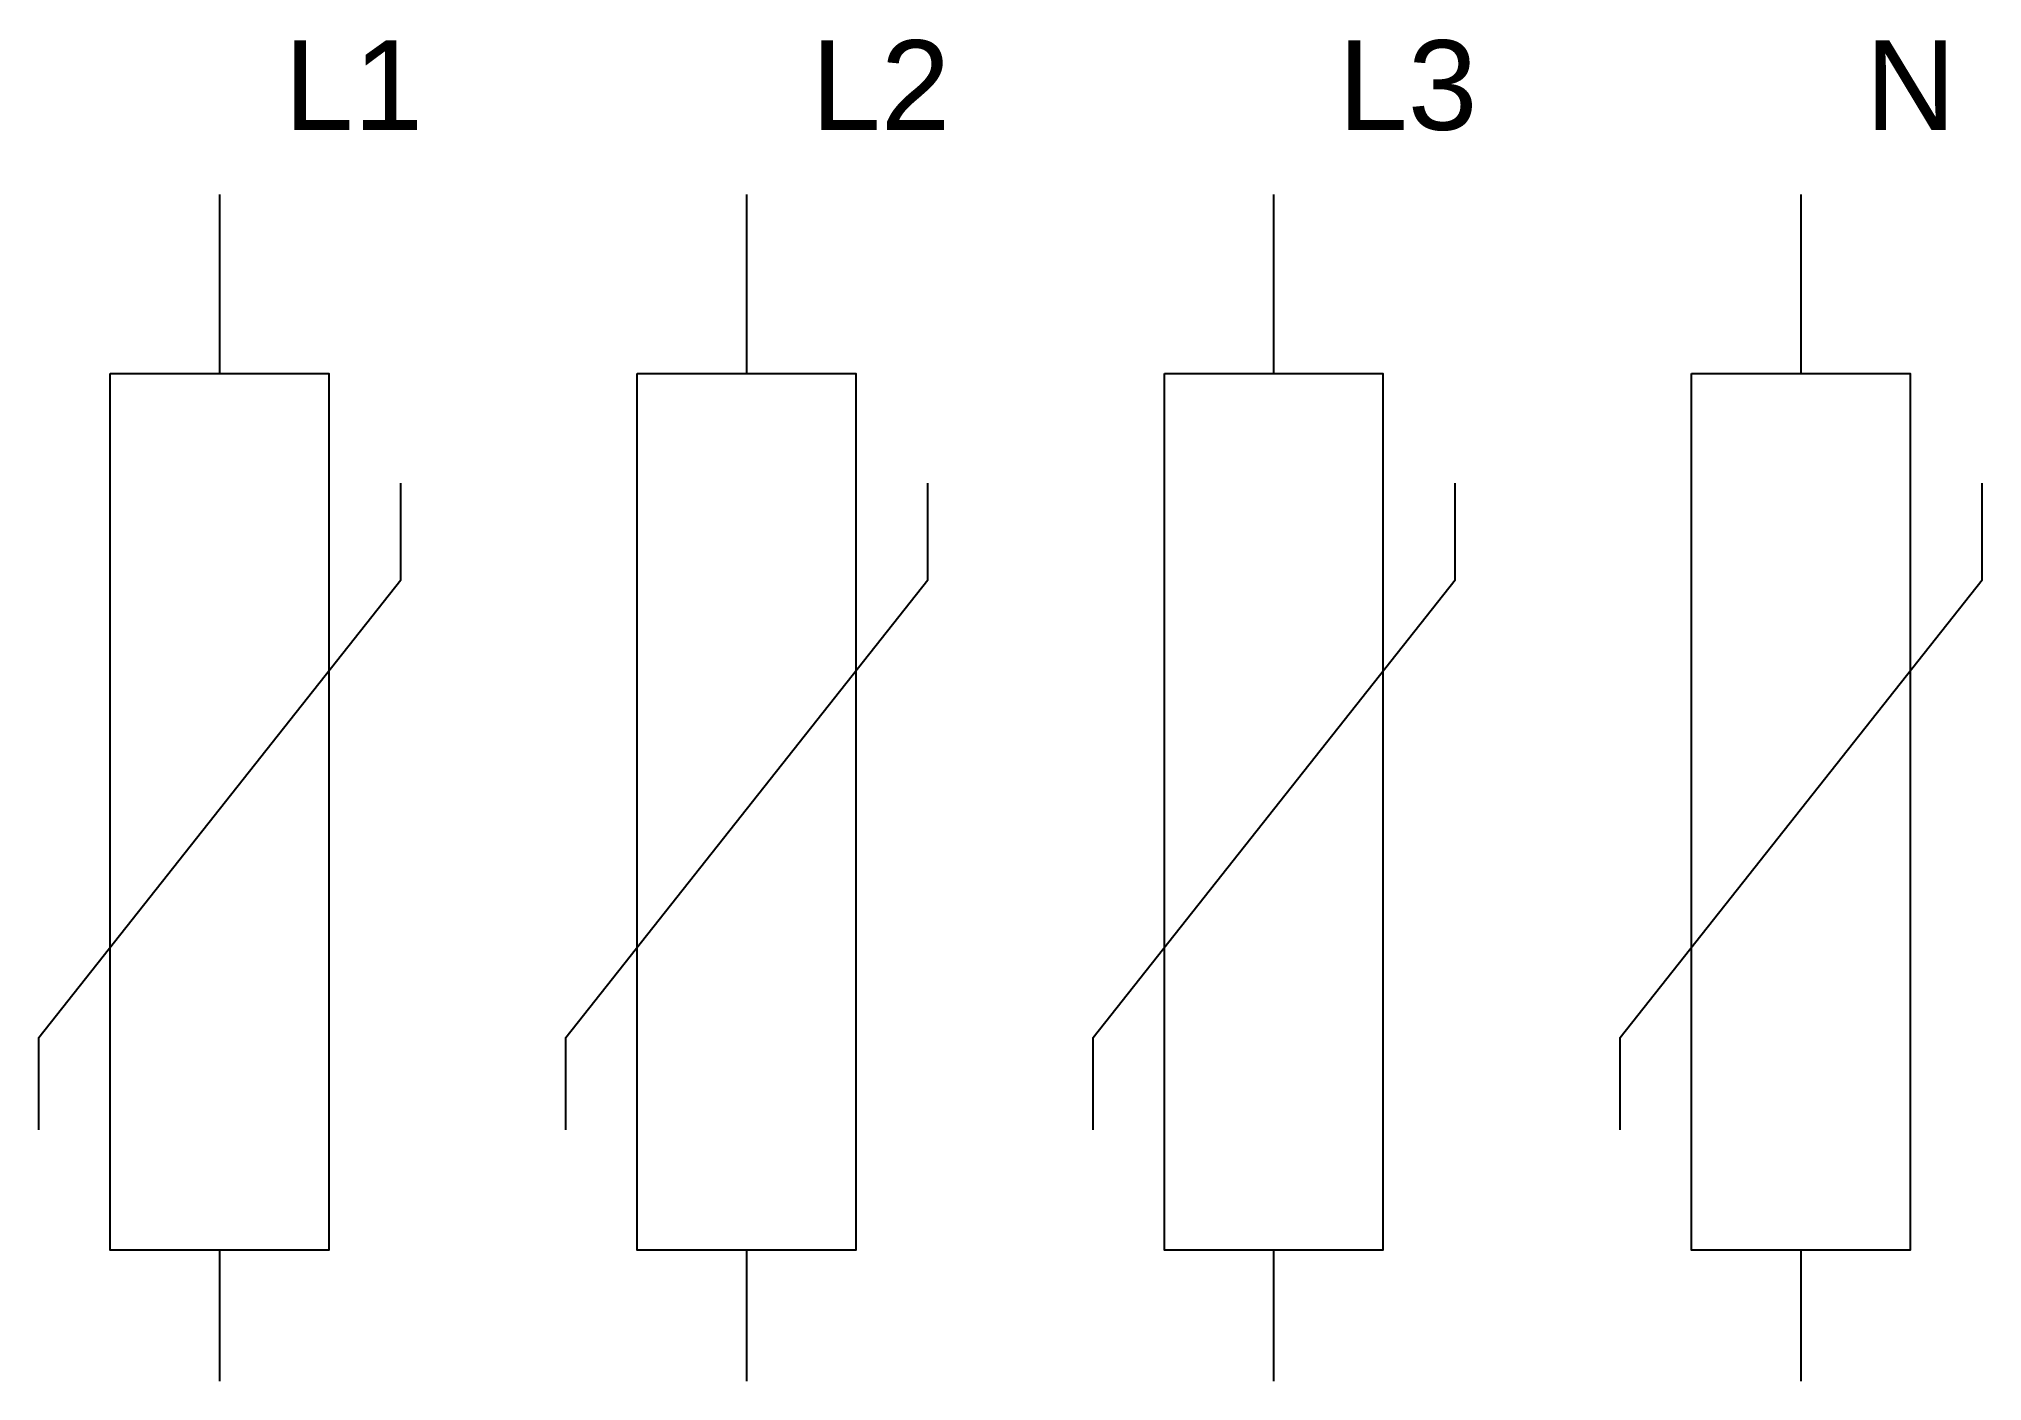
# Model space of a CAD drawing. Header units: millimetres. Extents: x -3.4 to 33.4, y -22.5 to 3.
import ezdxf
from ezdxf.enums import TextEntityAlignment as Align

# ---------------------------------------------------------------- set-up
doc = ezdxf.new("R2010")
doc.units = ezdxf.units.MM
doc.layers.get('0').update_dxf_attribs({"linetype": 'CONTINUOUS'})
doc.styles.add('ARIAL', font='arial.ttf')

# ---------------------------------------------------------------- blocks, each defined once
blk = doc.blocks.new('291_E_LV_MLD_IEC60617_spd_varistor_4p')
at = {"true_color": 0x0000ff}
for p, q in [((0, 0), (0, -3.397)), ((10, 0), (10, -3.397)), ((20, 0), (20, -3.397)), ((30, 0), (30, -3.397)), ((0, -20.015), (0, -22.5)), ((10, -20.015), (10, -22.5)), ((20, -20.015), (20, -22.5)), ((30, -20.015), (30, -22.5))]:
    blk.add_line(p, q, dxfattribs=at)
for points in [[(-2.074, -3.397), (2.073, -3.397), (2.073, -20.015), (-2.074, -20.015)], [(7.926, -3.397), (12.073, -3.397), (12.073, -20.015), (7.926, -20.015)], [(17.926, -3.397), (22.073, -3.397), (22.073, -20.015), (17.926, -20.015)], [(27.926, -3.397), (32.073, -3.397), (32.073, -20.015), (27.926, -20.015)]]:
    blk.add_lwpolyline(points, close=True, dxfattribs=at)
for points in [[(-3.426, -17.735), (-3.426, -15.985), (3.441, -7.309), (3.441, -5.471)], [(6.574, -17.735), (6.574, -15.985), (13.441, -7.309), (13.441, -5.471)], [(16.574, -17.735), (16.574, -15.985), (23.441, -7.309), (23.441, -5.471)], [(26.574, -17.735), (26.574, -15.985), (33.441, -7.309), (33.441, -5.471)]]:
    blk.add_lwpolyline(points, dxfattribs=at)
at = {"true_color": 0x0000ff, "style": 'ARIAL'}
for s, p in [('L2', (11.225, 1.225)), ('L3', (21.225, 1.225)), ('L1', (1.225, 1.225)), ('N', (31.225, 1.225))]:
    blk.add_text(s, height=1.7, dxfattribs=at).set_placement(p)
blk.add_attdef('TAG', text='', height=2.5, dxfattribs=at).set_placement((-5.426, -2.2), align=Align.RIGHT)
at = {"color": 7, "style": 'ARIAL'}
for tag, p in [('CLASS', (-5.426, -9)), ('IMPULSE_CURRENT', (-5.426, -12)), ('VOLTAGE', (-5.426, -15)), ('MANUFACTURER', (-5.426, -18))]:
    blk.add_attdef(tag, text='', height=1.7, dxfattribs=at).set_placement(p, align=Align.RIGHT)

msp = doc.modelspace()

# ---------------------------------------------------------------- block references
msp.add_blockref('291_E_LV_MLD_IEC60617_spd_varistor_4p', (0, 0))

doc.saveas('drawing.dxf')
